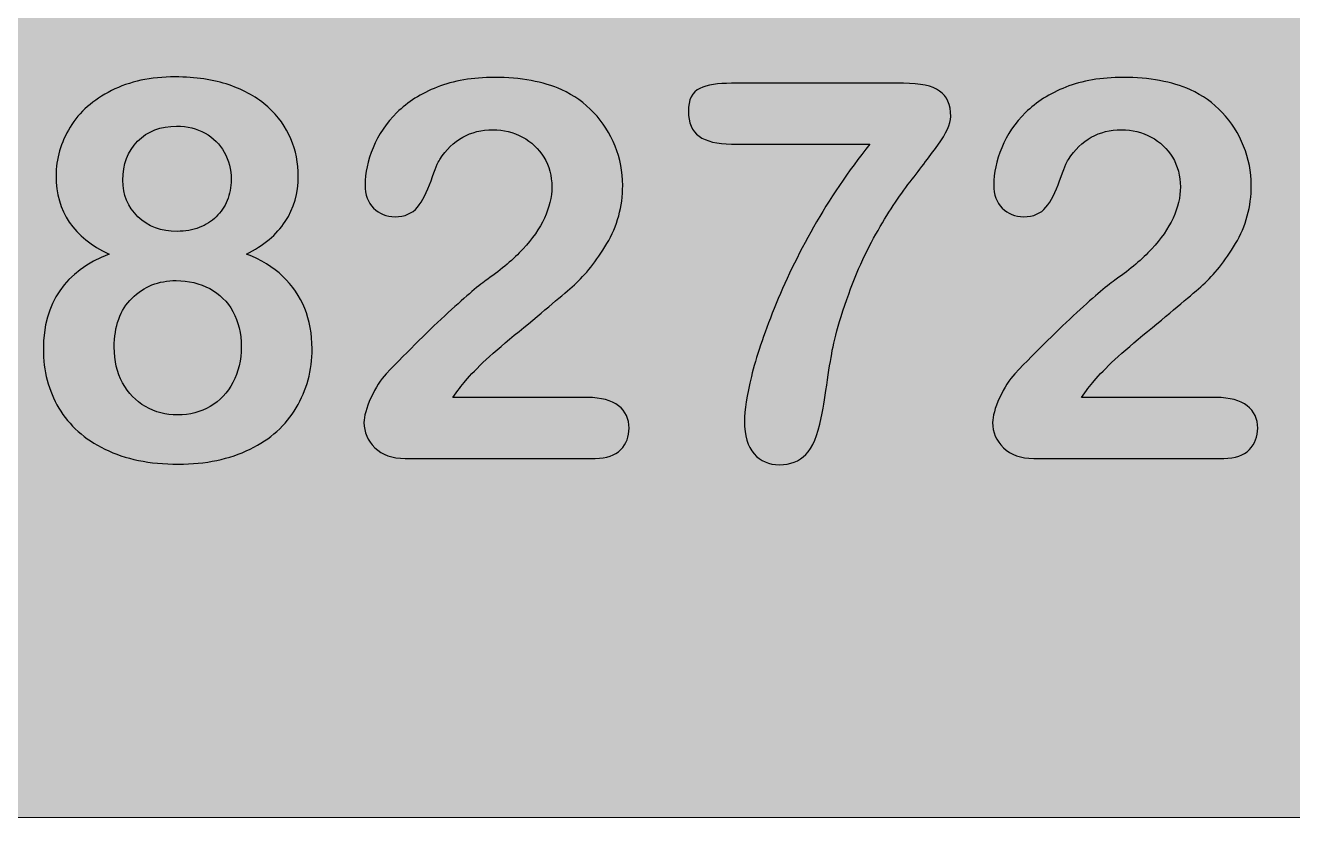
# Model space of a CAD drawing. Header units: millimetres. Extents: x -535.1 to -495.1, y 43.5 to 83.5.
# Drawn here: x -514.08 to -505.41, y 43.52 to 48.94 of the extents above; entities that cross this region are included whole.
import ezdxf

# ---------------------------------------------------------------- set-up
doc = ezdxf.new("R2010")
doc.units = ezdxf.units.MM
doc.header["$MEASUREMENT"] = 0
doc.layers.add('Layer 1', color=7, linetype='Continuous')

msp = doc.modelspace()

# ---------------------------------------------------------------- hatches: boundary and pattern name
at = {"layer": 'Layer 1', "true_color": 0xfff212}
h = msp.add_hatch(color=2, dxfattribs=at)
edge = h.paths.add_edge_path()
edge.add_spline(control_points=[(-498.146, 83.5186), (-498.146, 83.5186), (-531.9962, 83.5186), (-531.9962, 83.5186), (-533.6874, 83.5186), (-535.0711, 82.1349), (-535.0711, 80.4437), (-535.0711, 80.4437), (-535.0711, 46.5936), (-535.0711, 46.5936), (-535.0711, 44.9024), (-533.6874, 43.5187), (-531.9962, 43.5187), (-531.9962, 43.5187), (-498.146, 43.5187), (-498.146, 43.5187), (-496.4548, 43.5187), (-495.0711, 44.9024), (-495.0711, 46.5936), (-495.0711, 46.5936), (-495.0711, 80.4437), (-495.0711, 80.4437), (-495.0711, 82.1349), (-496.4548, 83.5186), (-498.146, 83.5186)], knot_values=[0, 0, 0, 0, 0.125, 0.125, 0.125, 0.25, 0.25, 0.25, 0.375, 0.375, 0.375, 0.5, 0.5, 0.5, 0.625, 0.625, 0.625, 0.75, 0.75, 0.75, 0.875, 0.875, 0.875, 1, 1, 1, 1], degree=3, periodic=1)
at = {"layer": 'Layer 1', "true_color": 0x201e1e}
h = msp.add_hatch(color=250, dxfattribs=at)
edge = h.paths.add_edge_path()
edge.add_spline(control_points=[(-513.8679, 47.9099), (-513.8679, 48.0275), (-513.8359, 48.1385), (-513.7714, 48.2429), (-513.7075, 48.3473), (-513.6133, 48.4305), (-513.489, 48.4932), (-513.3647, 48.5554), (-513.2194, 48.5868), (-513.0529, 48.5868), (-512.9129, 48.5868), (-512.7899, 48.5686), (-512.6837, 48.5319), (-512.5774, 48.4956), (-512.4894, 48.445), (-512.4181, 48.381), (-512.3477, 48.3164), (-512.2951, 48.2441), (-512.2614, 48.1638), (-512.227, 48.083), (-512.21, 47.9974), (-512.21, 47.9062), (-512.21, 47.791), (-512.2396, 47.6879), (-512.2994, 47.5974), (-512.3585, 47.5069), (-512.4478, 47.4327), (-512.5655, 47.3748), (-512.4653, 47.3361), (-512.382, 47.2848), (-512.3163, 47.2222), (-512.25, 47.1588), (-512.1998, 47.0858), (-512.1666, 47.0031), (-512.1328, 46.9199), (-512.116, 46.8276), (-512.116, 46.7268), (-512.116, 46.5784), (-512.1521, 46.4439), (-512.224, 46.3232), (-512.2958, 46.2026), (-512.4013, 46.1079), (-512.5401, 46.0397), (-512.6794, 45.9716), (-512.8435, 45.9371), (-513.0317, 45.9371), (-513.2273, 45.9371), (-513.3949, 45.9716), (-513.5337, 46.0397), (-513.6731, 46.1079), (-513.7779, 46.202), (-513.8486, 46.3214), (-513.9192, 46.4409), (-513.9548, 46.5748), (-513.9548, 46.7232), (-513.9548, 47.04), (-513.8052, 47.2571), (-513.5053, 47.3748), (-513.7473, 47.4876), (-513.8679, 47.6661), (-513.8679, 47.9099)], knot_values=[0, 0, 0, 0, 0.05, 0.05, 0.05, 0.1, 0.1, 0.1, 0.15, 0.15, 0.15, 0.2, 0.2, 0.2, 0.25, 0.25, 0.25, 0.3, 0.3, 0.3, 0.35, 0.35, 0.35, 0.4, 0.4, 0.4, 0.45, 0.45, 0.45, 0.5, 0.5, 0.5, 0.55, 0.55, 0.55, 0.6, 0.6, 0.6, 0.65, 0.65, 0.65, 0.7, 0.7, 0.7, 0.75, 0.75, 0.75, 0.8, 0.8, 0.8, 0.85, 0.85, 0.85, 0.9, 0.9, 0.9, 0.95, 0.95, 0.95, 1, 1, 1, 1], degree=3, periodic=1)
h = msp.add_hatch(color=250, dxfattribs=at)
edge = h.paths.add_edge_path()
edge.add_spline(control_points=[(-511.1519, 46.3932), (-511.1519, 46.3932), (-510.2295, 46.3932), (-510.2295, 46.3932), (-510.1372, 46.3932), (-510.0672, 46.3746), (-510.0189, 46.3365), (-509.9707, 46.2992), (-509.9466, 46.2478), (-509.9466, 46.1833), (-509.9466, 46.1259), (-509.9659, 46.077), (-510.0038, 46.0366), (-510.0425, 45.9969), (-510.1004, 45.9769), (-510.1782, 45.9769), (-510.1782, 45.9769), (-511.4795, 45.9769), (-511.4795, 45.9769), (-511.5681, 45.9769), (-511.637, 46.0011), (-511.6864, 46.05), (-511.7358, 46.0988), (-511.7607, 46.1561), (-511.7607, 46.2225), (-511.7607, 46.2647), (-511.7449, 46.3208), (-511.7129, 46.3908), (-511.6809, 46.4608), (-511.6459, 46.5157), (-511.6086, 46.5561), (-511.4518, 46.7184), (-511.3105, 46.8578), (-511.1845, 46.9742), (-511.0584, 47.0899), (-510.968, 47.1666), (-510.9142, 47.2028), (-510.8171, 47.271), (-510.7369, 47.3397), (-510.673, 47.4092), (-510.6084, 47.4779), (-510.5595, 47.5486), (-510.5257, 47.6209), (-510.4925, 47.6933), (-510.4756, 47.7644), (-510.4756, 47.8339), (-510.4756, 47.9093), (-510.4937, 47.9769), (-510.5292, 48.0365), (-510.5656, 48.0962), (-510.6144, 48.1422), (-510.676, 48.1753), (-510.7381, 48.2085), (-510.8057, 48.2248), (-510.8787, 48.2248), (-511.0331, 48.2248), (-511.1543, 48.1572), (-511.2424, 48.0214), (-511.2545, 48.0039), (-511.2744, 47.9557), (-511.3021, 47.8767), (-511.3299, 47.7976), (-511.3607, 47.7368), (-511.3956, 47.6945), (-511.43, 47.6523), (-511.4813, 47.6305), (-511.5482, 47.6305), (-511.6075, 47.6305), (-511.6563, 47.6504), (-511.6949, 47.6891), (-511.7341, 47.7277), (-511.7534, 47.7807), (-511.7534, 47.8483), (-511.7534, 47.9292), (-511.7353, 48.0142), (-511.6985, 48.1023), (-511.6623, 48.1911), (-511.6075, 48.2712), (-511.535, 48.343), (-511.4626, 48.4148), (-511.3709, 48.4727), (-511.2593, 48.5168), (-511.1482, 48.5609), (-511.0174, 48.5831), (-510.8678, 48.5831), (-510.688, 48.5831), (-510.5342, 48.5548), (-510.4069, 48.4986), (-510.3242, 48.4606), (-510.2513, 48.4088), (-510.1891, 48.343), (-510.1263, 48.2767), (-510.0775, 48.2007), (-510.0431, 48.1138), (-510.0081, 48.0275), (-509.9906, 47.9376), (-509.9906, 47.8447), (-509.9906, 47.6981), (-510.0268, 47.5654), (-510.0992, 47.4459), (-510.1715, 47.3264), (-510.2457, 47.2323), (-510.3211, 47.1647), (-510.3966, 47.0973), (-510.5227, 46.9905), (-510.7, 46.8457), (-510.8774, 46.7009), (-510.9993, 46.5881), (-511.065, 46.5084), (-511.0933, 46.4764), (-511.1223, 46.4378), (-511.1519, 46.3932)], knot_values=[0, 0, 0, 0, 0.027027, 0.027027, 0.027027, 0.054054, 0.054054, 0.054054, 0.081081, 0.081081, 0.081081, 0.108108, 0.108108, 0.108108, 0.135135, 0.135135, 0.135135, 0.162162, 0.162162, 0.162162, 0.189189, 0.189189, 0.189189, 0.216216, 0.216216, 0.216216, 0.243243, 0.243243, 0.243243, 0.27027, 0.27027, 0.27027, 0.297297, 0.297297, 0.297297, 0.324324, 0.324324, 0.324324, 0.351351, 0.351351, 0.351351, 0.378378, 0.378378, 0.378378, 0.405405, 0.405405, 0.405405, 0.432432, 0.432432, 0.432432, 0.459459, 0.459459, 0.459459, 0.486486, 0.486486, 0.486486, 0.513514, 0.513514, 0.513514, 0.540541, 0.540541, 0.540541, 0.567568, 0.567568, 0.567568, 0.594595, 0.594595, 0.594595, 0.621622, 0.621622, 0.621622, 0.648649, 0.648649, 0.648649, 0.675676, 0.675676, 0.675676, 0.702703, 0.702703, 0.702703, 0.72973, 0.72973, 0.72973, 0.756757, 0.756757, 0.756757, 0.783784, 0.783784, 0.783784, 0.810811, 0.810811, 0.810811, 0.837838, 0.837838, 0.837838, 0.864865, 0.864865, 0.864865, 0.891892, 0.891892, 0.891892, 0.918919, 0.918919, 0.918919, 0.945946, 0.945946, 0.945946, 0.972973, 0.972973, 0.972973, 1, 1, 1, 1], degree=3, periodic=1)
h = msp.add_hatch(color=250, dxfattribs=at)
edge = h.paths.add_edge_path()
edge.add_spline(control_points=[(-506.8505, 46.3932), (-506.8505, 46.3932), (-505.9281, 46.3932), (-505.9281, 46.3932), (-505.8357, 46.3932), (-505.7658, 46.3746), (-505.7175, 46.3365), (-505.6692, 46.2992), (-505.6451, 46.2478), (-505.6451, 46.1833), (-505.6451, 46.1259), (-505.6644, 46.077), (-505.7024, 46.0366), (-505.7411, 45.9969), (-505.799, 45.9769), (-505.8768, 45.9769), (-505.8768, 45.9769), (-507.1781, 45.9769), (-507.1781, 45.9769), (-507.2667, 45.9769), (-507.3354, 46.0011), (-507.385, 46.05), (-507.4344, 46.0988), (-507.4592, 46.1561), (-507.4592, 46.2225), (-507.4592, 46.2647), (-507.4435, 46.3208), (-507.4115, 46.3908), (-507.3795, 46.4608), (-507.3445, 46.5157), (-507.3072, 46.5561), (-507.1502, 46.7184), (-507.0091, 46.8578), (-506.8831, 46.9742), (-506.7569, 47.0899), (-506.6665, 47.1666), (-506.6128, 47.2028), (-506.5157, 47.271), (-506.4355, 47.3397), (-506.3715, 47.4092), (-506.3069, 47.4779), (-506.258, 47.5486), (-506.2243, 47.6209), (-506.1911, 47.6933), (-506.1741, 47.7644), (-506.1741, 47.8339), (-506.1741, 47.9093), (-506.1923, 47.9769), (-506.2278, 48.0365), (-506.2641, 48.0962), (-506.3129, 48.1422), (-506.3745, 48.1753), (-506.4366, 48.2085), (-506.5042, 48.2248), (-506.5773, 48.2248), (-506.7316, 48.2248), (-506.8529, 48.1572), (-506.941, 48.0214), (-506.953, 48.0039), (-506.973, 47.9557), (-507.0007, 47.8767), (-507.0285, 47.7976), (-507.0592, 47.7368), (-507.0942, 47.6945), (-507.1286, 47.6523), (-507.1798, 47.6305), (-507.2468, 47.6305), (-507.306, 47.6305), (-507.3548, 47.6504), (-507.3934, 47.6891), (-507.4326, 47.7277), (-507.4519, 47.7807), (-507.4519, 47.8483), (-507.4519, 47.9292), (-507.4338, 48.0142), (-507.397, 48.1023), (-507.3609, 48.1911), (-507.306, 48.2712), (-507.2336, 48.343), (-507.1612, 48.4148), (-507.0694, 48.4727), (-506.9579, 48.5168), (-506.8468, 48.5609), (-506.7159, 48.5831), (-506.5663, 48.5831), (-506.3865, 48.5831), (-506.2327, 48.5548), (-506.1054, 48.4986), (-506.0228, 48.4606), (-505.9497, 48.4088), (-505.8876, 48.343), (-505.8249, 48.2767), (-505.7761, 48.2007), (-505.7416, 48.1138), (-505.7066, 48.0275), (-505.6892, 47.9376), (-505.6892, 47.8447), (-505.6892, 47.6981), (-505.7253, 47.5654), (-505.7977, 47.4459), (-505.8701, 47.3264), (-505.9443, 47.2323), (-506.0197, 47.1647), (-506.0951, 47.0973), (-506.2213, 46.9905), (-506.3986, 46.8457), (-506.5759, 46.7009), (-506.6979, 46.5881), (-506.7636, 46.5084), (-506.7919, 46.4764), (-506.8209, 46.4378), (-506.8505, 46.3932)], knot_values=[0, 0, 0, 0, 0.027027, 0.027027, 0.027027, 0.054054, 0.054054, 0.054054, 0.081081, 0.081081, 0.081081, 0.108108, 0.108108, 0.108108, 0.135135, 0.135135, 0.135135, 0.162162, 0.162162, 0.162162, 0.189189, 0.189189, 0.189189, 0.216216, 0.216216, 0.216216, 0.243243, 0.243243, 0.243243, 0.27027, 0.27027, 0.27027, 0.297297, 0.297297, 0.297297, 0.324324, 0.324324, 0.324324, 0.351351, 0.351351, 0.351351, 0.378378, 0.378378, 0.378378, 0.405405, 0.405405, 0.405405, 0.432432, 0.432432, 0.432432, 0.459459, 0.459459, 0.459459, 0.486486, 0.486486, 0.486486, 0.513514, 0.513514, 0.513514, 0.540541, 0.540541, 0.540541, 0.567568, 0.567568, 0.567568, 0.594595, 0.594595, 0.594595, 0.621622, 0.621622, 0.621622, 0.648649, 0.648649, 0.648649, 0.675676, 0.675676, 0.675676, 0.702703, 0.702703, 0.702703, 0.72973, 0.72973, 0.72973, 0.756757, 0.756757, 0.756757, 0.783784, 0.783784, 0.783784, 0.810811, 0.810811, 0.810811, 0.837838, 0.837838, 0.837838, 0.864865, 0.864865, 0.864865, 0.891892, 0.891892, 0.891892, 0.918919, 0.918919, 0.918919, 0.945946, 0.945946, 0.945946, 0.972973, 0.972973, 0.972973, 1, 1, 1, 1], degree=3, periodic=1)
h = msp.add_hatch(color=250, dxfattribs=at)
edge = h.paths.add_edge_path()
edge.add_spline(control_points=[(-509.2455, 48.5433), (-509.2455, 48.5433), (-508.0679, 48.5433), (-508.0679, 48.5433), (-507.9544, 48.5433), (-507.8725, 48.5258), (-507.8217, 48.4902), (-507.7711, 48.4552), (-507.7458, 48.3968), (-507.7458, 48.3153), (-507.7458, 48.2659), (-507.7753, 48.2007), (-507.835, 48.1192), (-507.8948, 48.0378), (-507.9623, 47.9479), (-508.0383, 47.8495), (-508.1143, 47.7512), (-508.1927, 47.6294), (-508.2736, 47.4834), (-508.3544, 47.3374), (-508.4287, 47.1588), (-508.4956, 46.9476), (-508.524, 46.8548), (-508.544, 46.7775), (-508.556, 46.7165), (-508.5675, 46.655), (-508.5807, 46.5754), (-508.5945, 46.4777), (-508.6091, 46.38), (-508.6211, 46.3052), (-508.632, 46.2532), (-508.6567, 46.1332), (-508.6917, 46.05), (-508.7369, 46.0035), (-508.7828, 45.957), (-508.8431, 45.9335), (-508.9185, 45.9335), (-508.9903, 45.9335), (-509.0482, 45.9582), (-509.0916, 46.0083), (-509.1357, 46.0584), (-509.1575, 46.1325), (-509.1575, 46.2302), (-509.1575, 46.3057), (-509.1412, 46.4083), (-509.1098, 46.5374), (-509.0778, 46.667), (-509.0259, 46.8222), (-508.9541, 47.0031), (-508.8818, 47.1835), (-508.7918, 47.3693), (-508.6838, 47.5594), (-508.5765, 47.7494), (-508.448, 47.9388), (-508.2995, 48.1271), (-508.2995, 48.1271), (-509.2455, 48.1271), (-509.2455, 48.1271), (-509.3451, 48.1271), (-509.4186, 48.1451), (-509.4675, 48.1814), (-509.5164, 48.217), (-509.5411, 48.2736), (-509.5411, 48.3503), (-509.5411, 48.4317), (-509.5152, 48.4842), (-509.4633, 48.5077), (-509.4114, 48.5312), (-509.3391, 48.5433), (-509.2455, 48.5433)], knot_values=[0, 0, 0, 0, 0.043478, 0.043478, 0.043478, 0.086957, 0.086957, 0.086957, 0.130435, 0.130435, 0.130435, 0.173913, 0.173913, 0.173913, 0.217391, 0.217391, 0.217391, 0.26087, 0.26087, 0.26087, 0.304348, 0.304348, 0.304348, 0.347826, 0.347826, 0.347826, 0.391304, 0.391304, 0.391304, 0.434783, 0.434783, 0.434783, 0.478261, 0.478261, 0.478261, 0.521739, 0.521739, 0.521739, 0.565217, 0.565217, 0.565217, 0.608696, 0.608696, 0.608696, 0.652174, 0.652174, 0.652174, 0.695652, 0.695652, 0.695652, 0.73913, 0.73913, 0.73913, 0.782609, 0.782609, 0.782609, 0.826087, 0.826087, 0.826087, 0.869565, 0.869565, 0.869565, 0.913043, 0.913043, 0.913043, 0.956522, 0.956522, 0.956522, 1, 1, 1, 1], degree=3, periodic=1)
h = msp.add_hatch(color=250, dxfattribs=at)
edge = h.paths.add_edge_path()
edge.add_spline(control_points=[(-513.0427, 48.2501), (-513.153, 48.2501), (-513.2423, 48.2157), (-513.3098, 48.1464), (-513.3775, 48.0776), (-513.4112, 47.9889), (-513.4112, 47.8803), (-513.4112, 47.7802), (-513.3769, 47.6963), (-513.3074, 47.63), (-513.2381, 47.563), (-513.1481, 47.5298), (-513.039, 47.5298), (-512.9835, 47.5298), (-512.9334, 47.5389), (-512.8882, 47.5563), (-512.8429, 47.5738), (-512.8037, 47.5985), (-512.7717, 47.63), (-512.7392, 47.6613), (-512.7138, 47.6981), (-512.6963, 47.7415), (-512.6788, 47.7843), (-512.6698, 47.8321), (-512.6698, 47.8839), (-512.6698, 47.9533), (-512.6855, 48.0161), (-512.7168, 48.0716), (-512.7477, 48.1271), (-512.7916, 48.1705), (-512.8484, 48.2025), (-512.9044, 48.2345), (-512.9696, 48.2501), (-513.0427, 48.2501)], knot_values=[0, 0, 0, 0, 0.090909, 0.090909, 0.090909, 0.181818, 0.181818, 0.181818, 0.272727, 0.272727, 0.272727, 0.363636, 0.363636, 0.363636, 0.454545, 0.454545, 0.454545, 0.545455, 0.545455, 0.545455, 0.636364, 0.636364, 0.636364, 0.727273, 0.727273, 0.727273, 0.818182, 0.818182, 0.818182, 0.909091, 0.909091, 0.909091, 1, 1, 1, 1], degree=3, periodic=1)
h = msp.add_hatch(color=250, dxfattribs=at)
edge = h.paths.add_edge_path()
edge.add_spline(control_points=[(-512.601, 46.7407), (-512.601, 46.8324), (-512.6197, 46.9127), (-512.6577, 46.9808), (-512.6952, 47.0496), (-512.7482, 47.1021), (-512.8164, 47.1383), (-512.8845, 47.1751), (-512.9612, 47.1932), (-513.0462, 47.1932), (-513.1663, 47.1932), (-513.2664, 47.1533), (-513.3479, 47.0731), (-513.4293, 46.9928), (-513.4697, 46.8807), (-513.4697, 46.7371), (-513.4697, 46.6447), (-513.4505, 46.5639), (-513.4125, 46.494), (-513.3738, 46.4239), (-513.3219, 46.3696), (-513.2562, 46.3311), (-513.1904, 46.2931), (-513.1169, 46.2737), (-513.0354, 46.2737), (-512.9527, 46.2737), (-512.8791, 46.2931), (-512.8128, 46.3323), (-512.7471, 46.3709), (-512.6952, 46.4258), (-512.6577, 46.4963), (-512.6197, 46.5675), (-512.601, 46.6484), (-512.601, 46.7407)], knot_values=[0, 0, 0, 0, 0.090909, 0.090909, 0.090909, 0.181818, 0.181818, 0.181818, 0.272727, 0.272727, 0.272727, 0.363636, 0.363636, 0.363636, 0.454545, 0.454545, 0.454545, 0.545455, 0.545455, 0.545455, 0.636364, 0.636364, 0.636364, 0.727273, 0.727273, 0.727273, 0.818182, 0.818182, 0.818182, 0.909091, 0.909091, 0.909091, 1, 1, 1, 1], degree=3, periodic=1)

# ---------------------------------------------------------------- linework, layer by layer
at = {"layer": 'Layer 1', "color": 250, "lineweight": 9}
msp.add_open_spline([(-498.146, 83.5186), (-498.146, 83.5186), (-531.9962, 83.5186), (-531.9962, 83.5186), (-533.6874, 83.5186), (-535.0711, 82.1349), (-535.0711, 80.4437), (-535.0711, 80.4437), (-535.0711, 46.5936), (-535.0711, 46.5936), (-535.0711, 44.9024), (-533.6874, 43.5187), (-531.9962, 43.5187), (-531.9962, 43.5187), (-498.146, 43.5187), (-498.146, 43.5187), (-496.4548, 43.5187), (-495.0711, 44.9024), (-495.0711, 46.5936), (-495.0711, 46.5936), (-495.0711, 80.4437), (-495.0711, 80.4437), (-495.0711, 82.1349), (-496.4548, 83.5186), (-498.146, 83.5186)], degree=3, knots=[0, 0, 0, 0, 0.125, 0.125, 0.125, 0.25, 0.25, 0.25, 0.375, 0.375, 0.375, 0.5, 0.5, 0.5, 0.625, 0.625, 0.625, 0.75, 0.75, 0.75, 0.875, 0.875, 0.875, 1, 1, 1, 1], dxfattribs=at)
at = {"layer": 'Layer 1', "color": 250}
for points, knots in [([(-513.8679, 47.9099), (-513.8679, 48.0275), (-513.8359, 48.1385), (-513.7714, 48.2429), (-513.7075, 48.3473), (-513.6133, 48.4305), (-513.489, 48.4932), (-513.3647, 48.5554), (-513.2194, 48.5868), (-513.0529, 48.5868), (-512.9129, 48.5868), (-512.7899, 48.5686), (-512.6837, 48.5319), (-512.5774, 48.4956), (-512.4894, 48.445), (-512.4181, 48.381), (-512.3477, 48.3164), (-512.2951, 48.2441), (-512.2614, 48.1638), (-512.227, 48.083), (-512.21, 47.9974), (-512.21, 47.9062), (-512.21, 47.791), (-512.2396, 47.6879), (-512.2994, 47.5974), (-512.3585, 47.5069), (-512.4478, 47.4327), (-512.5655, 47.3748), (-512.4653, 47.3361), (-512.382, 47.2848), (-512.3163, 47.2222), (-512.25, 47.1588), (-512.1998, 47.0858), (-512.1666, 47.0031), (-512.1328, 46.9199), (-512.116, 46.8276), (-512.116, 46.7268), (-512.116, 46.5784), (-512.1521, 46.4439), (-512.224, 46.3232), (-512.2958, 46.2026), (-512.4013, 46.1079), (-512.5401, 46.0397), (-512.6794, 45.9716), (-512.8435, 45.9371), (-513.0317, 45.9371), (-513.2273, 45.9371), (-513.3949, 45.9716), (-513.5337, 46.0397), (-513.6731, 46.1079), (-513.7779, 46.202), (-513.8486, 46.3214), (-513.9192, 46.4409), (-513.9548, 46.5748), (-513.9548, 46.7232), (-513.9548, 47.04), (-513.8052, 47.2571), (-513.5053, 47.3748), (-513.7473, 47.4876), (-513.8679, 47.6661), (-513.8679, 47.9099)], [0, 0, 0, 0, 0.05, 0.05, 0.05, 0.1, 0.1, 0.1, 0.15, 0.15, 0.15, 0.2, 0.2, 0.2, 0.25, 0.25, 0.25, 0.3, 0.3, 0.3, 0.35, 0.35, 0.35, 0.4, 0.4, 0.4, 0.45, 0.45, 0.45, 0.5, 0.5, 0.5, 0.55, 0.55, 0.55, 0.6, 0.6, 0.6, 0.65, 0.65, 0.65, 0.7, 0.7, 0.7, 0.75, 0.75, 0.75, 0.8, 0.8, 0.8, 0.85, 0.85, 0.85, 0.9, 0.9, 0.9, 0.95, 0.95, 0.95, 1, 1, 1, 1]), ([(-511.1519, 46.3932), (-511.1519, 46.3932), (-510.2295, 46.3932), (-510.2295, 46.3932), (-510.1372, 46.3932), (-510.0672, 46.3746), (-510.0189, 46.3365), (-509.9707, 46.2992), (-509.9466, 46.2478), (-509.9466, 46.1833), (-509.9466, 46.1259), (-509.9659, 46.077), (-510.0038, 46.0366), (-510.0425, 45.9969), (-510.1004, 45.9769), (-510.1782, 45.9769), (-510.1782, 45.9769), (-511.4795, 45.9769), (-511.4795, 45.9769), (-511.5681, 45.9769), (-511.637, 46.0011), (-511.6864, 46.05), (-511.7358, 46.0988), (-511.7607, 46.1561), (-511.7607, 46.2225), (-511.7607, 46.2647), (-511.7449, 46.3208), (-511.7129, 46.3908), (-511.6809, 46.4608), (-511.6459, 46.5157), (-511.6086, 46.5561), (-511.4518, 46.7184), (-511.3105, 46.8578), (-511.1845, 46.9742), (-511.0584, 47.0899), (-510.968, 47.1666), (-510.9142, 47.2028), (-510.8171, 47.271), (-510.7369, 47.3397), (-510.673, 47.4092), (-510.6084, 47.4779), (-510.5595, 47.5486), (-510.5257, 47.6209), (-510.4925, 47.6933), (-510.4756, 47.7644), (-510.4756, 47.8339), (-510.4756, 47.9093), (-510.4937, 47.9769), (-510.5292, 48.0365), (-510.5656, 48.0962), (-510.6144, 48.1422), (-510.676, 48.1753), (-510.7381, 48.2085), (-510.8057, 48.2248), (-510.8787, 48.2248), (-511.0331, 48.2248), (-511.1543, 48.1572), (-511.2424, 48.0214), (-511.2545, 48.0039), (-511.2744, 47.9557), (-511.3021, 47.8767), (-511.3299, 47.7976), (-511.3607, 47.7368), (-511.3956, 47.6945), (-511.43, 47.6523), (-511.4813, 47.6305), (-511.5482, 47.6305), (-511.6075, 47.6305), (-511.6563, 47.6504), (-511.6949, 47.6891), (-511.7341, 47.7277), (-511.7534, 47.7807), (-511.7534, 47.8483), (-511.7534, 47.9292), (-511.7353, 48.0142), (-511.6985, 48.1023), (-511.6623, 48.1911), (-511.6075, 48.2712), (-511.535, 48.343), (-511.4626, 48.4148), (-511.3709, 48.4727), (-511.2593, 48.5168), (-511.1482, 48.5609), (-511.0174, 48.5831), (-510.8678, 48.5831), (-510.688, 48.5831), (-510.5342, 48.5548), (-510.4069, 48.4986), (-510.3242, 48.4606), (-510.2513, 48.4088), (-510.1891, 48.343), (-510.1263, 48.2767), (-510.0775, 48.2007), (-510.0431, 48.1138), (-510.0081, 48.0275), (-509.9906, 47.9376), (-509.9906, 47.8447), (-509.9906, 47.6981), (-510.0268, 47.5654), (-510.0992, 47.4459), (-510.1715, 47.3264), (-510.2457, 47.2323), (-510.3211, 47.1647), (-510.3966, 47.0973), (-510.5227, 46.9905), (-510.7, 46.8457), (-510.8774, 46.7009), (-510.9993, 46.5881), (-511.065, 46.5084), (-511.0933, 46.4764), (-511.1223, 46.4378), (-511.1519, 46.3932)], [0, 0, 0, 0, 0.027027, 0.027027, 0.027027, 0.054054, 0.054054, 0.054054, 0.081081, 0.081081, 0.081081, 0.108108, 0.108108, 0.108108, 0.135135, 0.135135, 0.135135, 0.162162, 0.162162, 0.162162, 0.189189, 0.189189, 0.189189, 0.216216, 0.216216, 0.216216, 0.243243, 0.243243, 0.243243, 0.27027, 0.27027, 0.27027, 0.297297, 0.297297, 0.297297, 0.324324, 0.324324, 0.324324, 0.351351, 0.351351, 0.351351, 0.378378, 0.378378, 0.378378, 0.405405, 0.405405, 0.405405, 0.432432, 0.432432, 0.432432, 0.459459, 0.459459, 0.459459, 0.486486, 0.486486, 0.486486, 0.513514, 0.513514, 0.513514, 0.540541, 0.540541, 0.540541, 0.567568, 0.567568, 0.567568, 0.594595, 0.594595, 0.594595, 0.621622, 0.621622, 0.621622, 0.648649, 0.648649, 0.648649, 0.675676, 0.675676, 0.675676, 0.702703, 0.702703, 0.702703, 0.72973, 0.72973, 0.72973, 0.756757, 0.756757, 0.756757, 0.783784, 0.783784, 0.783784, 0.810811, 0.810811, 0.810811, 0.837838, 0.837838, 0.837838, 0.864865, 0.864865, 0.864865, 0.891892, 0.891892, 0.891892, 0.918919, 0.918919, 0.918919, 0.945946, 0.945946, 0.945946, 0.972973, 0.972973, 0.972973, 1, 1, 1, 1]), ([(-506.8505, 46.3932), (-506.8505, 46.3932), (-505.9281, 46.3932), (-505.9281, 46.3932), (-505.8357, 46.3932), (-505.7658, 46.3746), (-505.7175, 46.3365), (-505.6692, 46.2992), (-505.6451, 46.2478), (-505.6451, 46.1833), (-505.6451, 46.1259), (-505.6644, 46.077), (-505.7024, 46.0366), (-505.7411, 45.9969), (-505.799, 45.9769), (-505.8768, 45.9769), (-505.8768, 45.9769), (-507.1781, 45.9769), (-507.1781, 45.9769), (-507.2667, 45.9769), (-507.3354, 46.0011), (-507.385, 46.05), (-507.4344, 46.0988), (-507.4592, 46.1561), (-507.4592, 46.2225), (-507.4592, 46.2647), (-507.4435, 46.3208), (-507.4115, 46.3908), (-507.3795, 46.4608), (-507.3445, 46.5157), (-507.3072, 46.5561), (-507.1502, 46.7184), (-507.0091, 46.8578), (-506.8831, 46.9742), (-506.7569, 47.0899), (-506.6665, 47.1666), (-506.6128, 47.2028), (-506.5157, 47.271), (-506.4355, 47.3397), (-506.3715, 47.4092), (-506.3069, 47.4779), (-506.258, 47.5486), (-506.2243, 47.6209), (-506.1911, 47.6933), (-506.1741, 47.7644), (-506.1741, 47.8339), (-506.1741, 47.9093), (-506.1923, 47.9769), (-506.2278, 48.0365), (-506.2641, 48.0962), (-506.3129, 48.1422), (-506.3745, 48.1753), (-506.4366, 48.2085), (-506.5042, 48.2248), (-506.5773, 48.2248), (-506.7316, 48.2248), (-506.8529, 48.1572), (-506.941, 48.0214), (-506.953, 48.0039), (-506.973, 47.9557), (-507.0007, 47.8767), (-507.0285, 47.7976), (-507.0592, 47.7368), (-507.0942, 47.6945), (-507.1286, 47.6523), (-507.1798, 47.6305), (-507.2468, 47.6305), (-507.306, 47.6305), (-507.3548, 47.6504), (-507.3934, 47.6891), (-507.4326, 47.7277), (-507.4519, 47.7807), (-507.4519, 47.8483), (-507.4519, 47.9292), (-507.4338, 48.0142), (-507.397, 48.1023), (-507.3609, 48.1911), (-507.306, 48.2712), (-507.2336, 48.343), (-507.1612, 48.4148), (-507.0694, 48.4727), (-506.9579, 48.5168), (-506.8468, 48.5609), (-506.7159, 48.5831), (-506.5663, 48.5831), (-506.3865, 48.5831), (-506.2327, 48.5548), (-506.1054, 48.4986), (-506.0228, 48.4606), (-505.9497, 48.4088), (-505.8876, 48.343), (-505.8249, 48.2767), (-505.7761, 48.2007), (-505.7416, 48.1138), (-505.7066, 48.0275), (-505.6892, 47.9376), (-505.6892, 47.8447), (-505.6892, 47.6981), (-505.7253, 47.5654), (-505.7977, 47.4459), (-505.8701, 47.3264), (-505.9443, 47.2323), (-506.0197, 47.1647), (-506.0951, 47.0973), (-506.2213, 46.9905), (-506.3986, 46.8457), (-506.5759, 46.7009), (-506.6979, 46.5881), (-506.7636, 46.5084), (-506.7919, 46.4764), (-506.8209, 46.4378), (-506.8505, 46.3932)], [0, 0, 0, 0, 0.027027, 0.027027, 0.027027, 0.054054, 0.054054, 0.054054, 0.081081, 0.081081, 0.081081, 0.108108, 0.108108, 0.108108, 0.135135, 0.135135, 0.135135, 0.162162, 0.162162, 0.162162, 0.189189, 0.189189, 0.189189, 0.216216, 0.216216, 0.216216, 0.243243, 0.243243, 0.243243, 0.27027, 0.27027, 0.27027, 0.297297, 0.297297, 0.297297, 0.324324, 0.324324, 0.324324, 0.351351, 0.351351, 0.351351, 0.378378, 0.378378, 0.378378, 0.405405, 0.405405, 0.405405, 0.432432, 0.432432, 0.432432, 0.459459, 0.459459, 0.459459, 0.486486, 0.486486, 0.486486, 0.513514, 0.513514, 0.513514, 0.540541, 0.540541, 0.540541, 0.567568, 0.567568, 0.567568, 0.594595, 0.594595, 0.594595, 0.621622, 0.621622, 0.621622, 0.648649, 0.648649, 0.648649, 0.675676, 0.675676, 0.675676, 0.702703, 0.702703, 0.702703, 0.72973, 0.72973, 0.72973, 0.756757, 0.756757, 0.756757, 0.783784, 0.783784, 0.783784, 0.810811, 0.810811, 0.810811, 0.837838, 0.837838, 0.837838, 0.864865, 0.864865, 0.864865, 0.891892, 0.891892, 0.891892, 0.918919, 0.918919, 0.918919, 0.945946, 0.945946, 0.945946, 0.972973, 0.972973, 0.972973, 1, 1, 1, 1]), ([(-509.2455, 48.5433), (-509.2455, 48.5433), (-508.0679, 48.5433), (-508.0679, 48.5433), (-507.9544, 48.5433), (-507.8725, 48.5258), (-507.8217, 48.4902), (-507.7711, 48.4552), (-507.7458, 48.3968), (-507.7458, 48.3153), (-507.7458, 48.2659), (-507.7753, 48.2007), (-507.835, 48.1192), (-507.8948, 48.0378), (-507.9623, 47.9479), (-508.0383, 47.8495), (-508.1143, 47.7512), (-508.1927, 47.6294), (-508.2736, 47.4834), (-508.3544, 47.3374), (-508.4287, 47.1588), (-508.4956, 46.9476), (-508.524, 46.8548), (-508.544, 46.7775), (-508.556, 46.7165), (-508.5675, 46.655), (-508.5807, 46.5754), (-508.5945, 46.4777), (-508.6091, 46.38), (-508.6211, 46.3052), (-508.632, 46.2532), (-508.6567, 46.1332), (-508.6917, 46.05), (-508.7369, 46.0035), (-508.7828, 45.957), (-508.8431, 45.9335), (-508.9185, 45.9335), (-508.9903, 45.9335), (-509.0482, 45.9582), (-509.0916, 46.0083), (-509.1357, 46.0584), (-509.1575, 46.1325), (-509.1575, 46.2302), (-509.1575, 46.3057), (-509.1412, 46.4083), (-509.1098, 46.5374), (-509.0778, 46.667), (-509.0259, 46.8222), (-508.9541, 47.0031), (-508.8818, 47.1835), (-508.7918, 47.3693), (-508.6838, 47.5594), (-508.5765, 47.7494), (-508.448, 47.9388), (-508.2995, 48.1271), (-508.2995, 48.1271), (-509.2455, 48.1271), (-509.2455, 48.1271), (-509.3451, 48.1271), (-509.4186, 48.1451), (-509.4675, 48.1814), (-509.5164, 48.217), (-509.5411, 48.2736), (-509.5411, 48.3503), (-509.5411, 48.4317), (-509.5152, 48.4842), (-509.4633, 48.5077), (-509.4114, 48.5312), (-509.3391, 48.5433), (-509.2455, 48.5433)], [0, 0, 0, 0, 0.043478, 0.043478, 0.043478, 0.086957, 0.086957, 0.086957, 0.130435, 0.130435, 0.130435, 0.173913, 0.173913, 0.173913, 0.217391, 0.217391, 0.217391, 0.26087, 0.26087, 0.26087, 0.304348, 0.304348, 0.304348, 0.347826, 0.347826, 0.347826, 0.391304, 0.391304, 0.391304, 0.434783, 0.434783, 0.434783, 0.478261, 0.478261, 0.478261, 0.521739, 0.521739, 0.521739, 0.565217, 0.565217, 0.565217, 0.608696, 0.608696, 0.608696, 0.652174, 0.652174, 0.652174, 0.695652, 0.695652, 0.695652, 0.73913, 0.73913, 0.73913, 0.782609, 0.782609, 0.782609, 0.826087, 0.826087, 0.826087, 0.869565, 0.869565, 0.869565, 0.913043, 0.913043, 0.913043, 0.956522, 0.956522, 0.956522, 1, 1, 1, 1]), ([(-513.0427, 48.2501), (-513.153, 48.2501), (-513.2423, 48.2157), (-513.3098, 48.1464), (-513.3775, 48.0776), (-513.4112, 47.9889), (-513.4112, 47.8803), (-513.4112, 47.7802), (-513.3769, 47.6963), (-513.3074, 47.63), (-513.2381, 47.563), (-513.1481, 47.5298), (-513.039, 47.5298), (-512.9835, 47.5298), (-512.9334, 47.5389), (-512.8882, 47.5563), (-512.8429, 47.5738), (-512.8037, 47.5985), (-512.7717, 47.63), (-512.7392, 47.6613), (-512.7138, 47.6981), (-512.6963, 47.7415), (-512.6788, 47.7843), (-512.6698, 47.8321), (-512.6698, 47.8839), (-512.6698, 47.9533), (-512.6855, 48.0161), (-512.7168, 48.0716), (-512.7477, 48.1271), (-512.7916, 48.1705), (-512.8484, 48.2025), (-512.9044, 48.2345), (-512.9696, 48.2501), (-513.0427, 48.2501)], [0, 0, 0, 0, 0.090909, 0.090909, 0.090909, 0.181818, 0.181818, 0.181818, 0.272727, 0.272727, 0.272727, 0.363636, 0.363636, 0.363636, 0.454545, 0.454545, 0.454545, 0.545455, 0.545455, 0.545455, 0.636364, 0.636364, 0.636364, 0.727273, 0.727273, 0.727273, 0.818182, 0.818182, 0.818182, 0.909091, 0.909091, 0.909091, 1, 1, 1, 1]), ([(-512.601, 46.7407), (-512.601, 46.8324), (-512.6197, 46.9127), (-512.6577, 46.9808), (-512.6952, 47.0496), (-512.7482, 47.1021), (-512.8164, 47.1383), (-512.8845, 47.1751), (-512.9612, 47.1932), (-513.0462, 47.1932), (-513.1663, 47.1932), (-513.2664, 47.1533), (-513.3479, 47.0731), (-513.4293, 46.9928), (-513.4697, 46.8807), (-513.4697, 46.7371), (-513.4697, 46.6447), (-513.4505, 46.5639), (-513.4125, 46.494), (-513.3738, 46.4239), (-513.3219, 46.3696), (-513.2562, 46.3311), (-513.1904, 46.2931), (-513.1169, 46.2737), (-513.0354, 46.2737), (-512.9527, 46.2737), (-512.8791, 46.2931), (-512.8128, 46.3323), (-512.7471, 46.3709), (-512.6952, 46.4258), (-512.6577, 46.4963), (-512.6197, 46.5675), (-512.601, 46.6484), (-512.601, 46.7407)], [0, 0, 0, 0, 0.090909, 0.090909, 0.090909, 0.181818, 0.181818, 0.181818, 0.272727, 0.272727, 0.272727, 0.363636, 0.363636, 0.363636, 0.454545, 0.454545, 0.454545, 0.545455, 0.545455, 0.545455, 0.636364, 0.636364, 0.636364, 0.727273, 0.727273, 0.727273, 0.818182, 0.818182, 0.818182, 0.909091, 0.909091, 0.909091, 1, 1, 1, 1])]:
    msp.add_open_spline(points, degree=3, knots=knots, dxfattribs=at)

doc.saveas('drawing.dxf')
